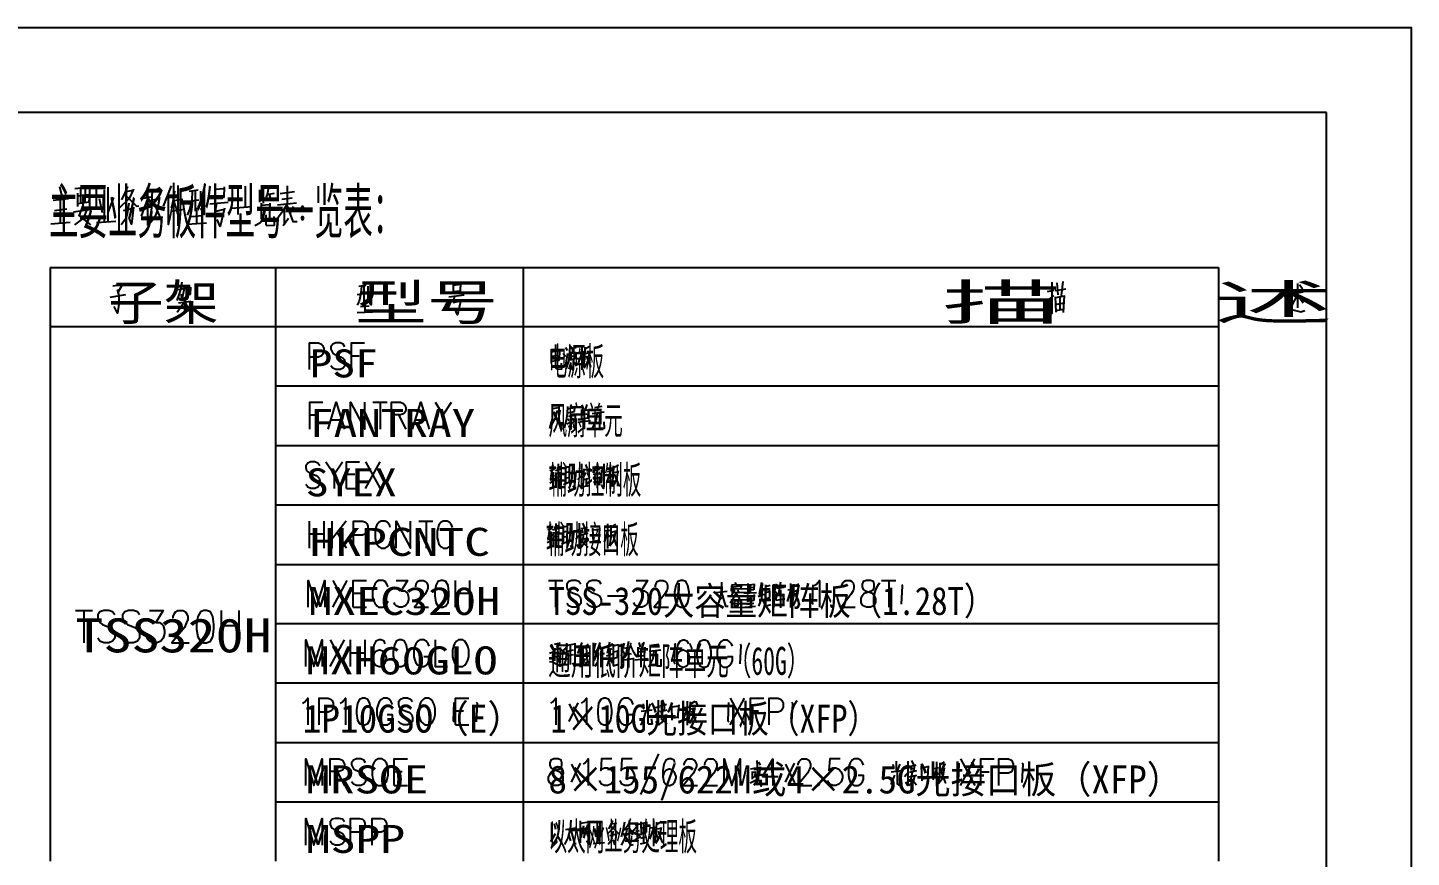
# Model space of a CAD drawing. Header units: metres. Extents: x 17 to 1264, y 17 to 859.
# Drawn here: x 745.6 to 1207.4, y 581.7 to 858.8 of the extents above; entities that cross this region are included whole.
import ezdxf

# ---------------------------------------------------------------- set-up
doc = ezdxf.new("R2010")
doc.units = ezdxf.units.M
for name, color, linetype in [('LINES', 7, 'Continuous'), ('POLYLINES', 4, 'Continuous'), ('RECTS', 7, 'Continuous'), ('TEXTS', 3, 'Continuous')]:
    doc.layers.add(name, color=color, linetype=linetype)

msp = doc.modelspace()

# ---------------------------------------------------------------- linework, layer by layer
at = {"layer": 'LINES'}
for p, q in [((1179.14, 830.45), (87.76, 830.45)), ((1179.14, 45.22), (1179.14, 830.45)), ((756.14, 805.82), (756.86, 802.94)), ((761.32, 805.1), (766.65, 805.68)), ((763.34, 800.21), (763.34, 805.25)), ((764.78, 805.39), (764.63, 800.35)), ((766.22, 803.66), (765.93, 800.5)), ((771.11, 804.67), (771.11, 794.02)), ((772.41, 794.16), (772.41, 805.54)), ((778.31, 804.1), (780.91, 804.53)), ((785.51, 805.54), (785.51, 792.72)), ((787.1, 803.95), (789.83, 805.39)), ((793.43, 805.97), (790.84, 799.2)), ((795.74, 806.11), (795.74, 792.58)), ((799.48, 804.24), (802.51, 804.67)), ((801.5, 804.53), (801.5, 797.47)), ((803.23, 804.24), (803.23, 799.2)), ((808.12, 805.97), (808.12, 801.22)), ((808.12, 804.82), (811.15, 805.1)), ((811.15, 805.68), (811, 802.08)), ((822.95, 804.67), (822.95, 800.5)), ((824.25, 800.21), (824.25, 805.39)), ((829.87, 803.38), (834.62, 804.1)), ((832.17, 805.97), (832.17, 799.92)), ((754.12, 801.22), (759.16, 801.79)), ((756.57, 793.58), (756.57, 801.5)), ((762.19, 803.52), (762.19, 799.06)), ((762.19, 802.66), (766.07, 803.09)), ((766.07, 800.5), (762.19, 799.92)), ((764.06, 799.78), (762.62, 795.89)), ((769.39, 801.79), (770.39, 797.04)), ((772.41, 797.04), (774.28, 802.08)), ((785.51, 801.65), (783.5, 795.89)), ((786.67, 802.22), (784.07, 801.79)), ((785.51, 800.35), (786.52, 798.77)), ((787.53, 801.36), (789.4, 801.79)), ((792.43, 803.09), (792.43, 793.01)), ((794.3, 801.07), (797.32, 801.5)), ((798.62, 800.78), (802.65, 801.36)), ((806.39, 799.92), (812.44, 800.5)), ((811.15, 802.08), (808.12, 801.79)), ((808.55, 800.06), (808.12, 797.47)), ((813.74, 798.48), (820.36, 799.06)), ((823.53, 800.21), (823.53, 794.88)), ((823.53, 799.49), (826.27, 799.78)), ((825.55, 803.09), (827.99, 803.52)), ((826.12, 803.23), (826.7, 801.07)), ((826.41, 800.21), (826.27, 794.88)), ((835.34, 800.21), (829, 799.49)), ((830.44, 801.5), (833.9, 801.94)), ((834.19, 799.06), (833.03, 796.75)), ((758.59, 798.19), (754.55, 797.62)), ((760.89, 797.33), (767.51, 798.34)), ((763.91, 795.02), (761.18, 793.01)), ((762.62, 796.03), (766.51, 793.01)), ((765.35, 798.05), (764.06, 795.02)), ((777.59, 797.76), (780.91, 798.48)), ((793.29, 797.47), (797.9, 798.19)), ((800.2, 795.74), (803.8, 796.03)), ((801.93, 798.62), (801.93, 793.44)), ((811.15, 798.05), (807.83, 797.33)), ((824.11, 795.02), (823.24, 793.73)), ((824.11, 794.88), (824.97, 798.19)), ((830.87, 792.72), (832.6, 795.17)), ((831.16, 798.05), (831.16, 793.01)), ((837.35, 798.62), (837.35, 798.77)), ((837.35, 798.62), (837.35, 798.48)), ((837.35, 795.17), (837.35, 795.31)), ((837.35, 795.17), (837.35, 795.02)), ((753.26, 793.3), (759.74, 793.87)), ((768.52, 793.73), (775, 794.16)), ((798.76, 793.15), (805.24, 793.58)), ((823.24, 793.58), (821.37, 792.58)), ((753.11, 778.75), (828.28, 778.75)), ((753.11, 778.75), (753.11, 759.02)), ((828.28, 778.75), (916.99, 778.75)), ((828.28, 778.75), (828.28, 759.02)), ((910.94, 778.75), (910.94, 759.02)), ((916.99, 778.75), (1143.07, 778.75)), ((1143.07, 778.75), (1143.07, 759.02)), ((773.99, 772.56), (777.16, 772.99)), ((777.31, 773.28), (775.72, 770.54)), ((795.74, 771.41), (797.75, 771.7)), ((797.03, 773.86), (796.6, 771.41)), ((798.47, 772.27), (798.47, 768.82)), ((798.47, 771.55), (799.77, 771.84)), ((799.91, 772.13), (799.77, 769.68)), ((856.07, 772.42), (858.52, 772.85)), ((857.8, 772.7), (857.8, 767.09)), ((859.1, 772.42), (859.1, 768.38)), ((887.61, 773.86), (887.61, 770.11)), ((887.61, 772.85), (890.06, 773.14)), ((890.06, 773.57), (889.91, 770.83)), ((1088.49, 770.98), (1092.09, 771.55)), ((1089.5, 769.54), (1089.21, 773.57)), ((1091.08, 774), (1090.51, 769.39)), ((1165.96, 772.56), (1166.83, 771.41)), ((1169.42, 773.42), (1169.42, 765.22)), ((1170.14, 772.99), (1171.15, 771.55)), ((778.17, 769.54), (772.99, 768.67)), ((797.9, 767.23), (795.45, 763.63)), ((795.88, 766.94), (800.06, 767.52)), ((797.9, 768.82), (797.9, 763.2)), ((799.91, 769.68), (798.47, 769.54)), ((855.5, 769.68), (858.67, 770.11)), ((858.09, 767.95), (858.09, 763.78)), ((886.17, 768.96), (891.21, 769.54)), ((890.06, 767.52), (887.47, 766.94)), ((890.06, 770.83), (887.61, 770.54)), ((888.04, 769.1), (887.61, 767.09)), ((1088.06, 770.98), (1085.9, 770.54)), ((1085.9, 767.52), (1088.06, 769.39)), ((1091.66, 769.1), (1088.49, 768.53)), ((1088.49, 768.96), (1088.78, 763.78)), ((1088.63, 766.37), (1091.51, 766.94)), ((1090.07, 768.82), (1090.07, 764.64)), ((1091.37, 763.63), (1091.66, 769.39)), ((1165.1, 768.96), (1166.83, 769.25)), ((1169.42, 769.68), (1167.4, 765.94)), ((1167.83, 769.97), (1171.29, 770.54)), ((1169.42, 769.54), (1171.29, 766.94)), ((855.5, 763.63), (860.68, 763.92)), ((856.65, 765.65), (859.53, 765.94)), ((1088.78, 764.35), (1091.37, 764.78)), ((1170.57, 763.92), (1171.87, 764.35)), ((753.11, 759.02), (828.28, 759.02)), ((753.11, 759.02), (753.11, 759.02)), ((753.11, 759.02), (753.11, 719.28)), ((753.11, 759.02), (753.11, 739.15)), ((828.28, 759.02), (916.99, 759.02)), ((828.28, 759.02), (828.28, 759.02)), ((828.28, 759.02), (828.28, 719.28)), ((828.28, 759.02), (828.28, 739.15)), ((910.94, 759.02), (910.94, 759.02)), ((910.94, 759.02), (910.94, 719.28)), ((910.94, 759.02), (910.94, 739.15)), ((916.99, 759.02), (1143.07, 759.02)), ((1143.07, 759.02), (1143.07, 759.02)), ((1143.07, 759.02), (1143.07, 719.28)), ((1143.07, 759.02), (1143.07, 739.15)), ((853.63, 749.23), (856.22, 749.23)), ((920.3, 751.39), (920.3, 746.64)), ((920.3, 750.53), (923.18, 750.96)), ((920.73, 749.09), (922.46, 749.38)), ((923.18, 751.25), (922.89, 747.65)), ((924.33, 750.1), (925.05, 748.94)), ((925.05, 751.97), (925.63, 750.96)), ((925.05, 745.49), (925.91, 750.1)), ((925.05, 745.49), (925.77, 749.52)), ((926.49, 751.68), (928.65, 751.97)), ((926.92, 750.53), (926.92, 747.65)), ((926.92, 750.1), (928.36, 750.24)), ((926.92, 748.94), (928.07, 749.23)), ((927.5, 751.54), (927.35, 750.24)), ((928.36, 750.53), (928.22, 748.22)), ((930.52, 750.1), (929.23, 746.5)), ((931.24, 750.53), (929.51, 750.24)), ((930.52, 752.54), (930.52, 744.48)), ((930.52, 749.23), (931.1, 748.22)), ((931.53, 751.54), (933.26, 752.4)), ((931.82, 749.95), (932.97, 750.24)), ((923.03, 747.65), (920.3, 747.36)), ((924.62, 746.35), (925.05, 745.78)), ((925.34, 744.77), (926.06, 747.07)), ((926.92, 746.93), (926.2, 744.77)), ((928.36, 748.22), (926.92, 747.94)), ((928.79, 745.78), (928.22, 746.93)), ((828.28, 739.15), (916.99, 739.15)), ((916.99, 739.15), (1143.07, 739.15)), ((860.83, 733.68), (865.58, 733.68)), ((863.27, 733.68), (863.27, 724.75)), ((920.59, 731.66), (922.89, 731.95)), ((921.02, 730.51), (922.75, 726.48)), ((925.63, 730.22), (928.07, 730.66)), ((925.77, 731.52), (928.07, 731.95)), ((926.78, 732.96), (927.07, 732.1)), ((928.07, 732.1), (927.93, 730.66)), ((930.38, 731.23), (930.38, 727.92)), ((932.54, 731.09), (930.38, 730.8)), ((930.52, 732.82), (931.1, 731.23)), ((930.67, 729.65), (932.25, 729.79)), ((931.39, 724.75), (931.39, 730.8)), ((932.25, 732.96), (931.67, 731.09)), ((932.68, 731.23), (932.54, 728.5)), ((933.98, 729.94), (938.01, 730.51)), ((934.84, 731.95), (937.29, 732.38)), ((839.8, 729.5), (842.39, 729.5)), ((846.86, 727.78), (850.31, 727.78)), ((869.32, 729.5), (871.77, 724.75)), ((875.08, 727.78), (878.54, 727.78)), ((884.3, 729.5), (884.3, 724.75)), ((926.63, 727.2), (925.48, 726.34)), ((925.91, 728.21), (926.35, 727.63)), ((926.06, 729.07), (926.92, 729.22)), ((928.07, 727.63), (927.21, 726.62)), ((927.35, 729.22), (928.36, 729.5)), ((927.35, 728.5), (927.79, 727.92)), ((929.23, 727.06), (933.4, 727.63)), ((930.38, 728.21), (932.68, 728.5)), ((753.11, 719.28), (753.11, 699.41)), ((828.28, 719.28), (916.99, 719.28)), ((828.28, 719.28), (828.28, 699.41)), ((910.94, 719.28), (910.94, 699.41)), ((916.99, 719.28), (1143.07, 719.28)), ((1143.07, 719.28), (1143.07, 699.41)), ((858.38, 704.88), (863.27, 713.81)), ((858.38, 713.81), (863.27, 704.88)), ((919.87, 710.93), (921.45, 711.36)), ((920.87, 712.8), (920.15, 708.91)), ((921.74, 710.93), (923.47, 711.36)), ((922.6, 713.09), (922.6, 705.46)), ((923.18, 712.51), (923.75, 711.5)), ((925.05, 712.51), (925.05, 706.46)), ((925.05, 711.94), (926.35, 712.22)), ((926.35, 712.37), (926.35, 707.04)), ((931.24, 711.5), (931.1, 709.63)), ((933.26, 711.5), (931.24, 711.07)), ((931.82, 712.94), (932.25, 711.65)), ((932.83, 710.21), (933.26, 711.79)), ((935.13, 712.37), (934.55, 710.06)), ((934.99, 711.07), (936.57, 711.36)), ((935.71, 713.09), (935.71, 705.02)), ((940.03, 712.8), (940.03, 704.74)), ((941.03, 711.79), (942.76, 712.8)), ((847.87, 709.63), (847.87, 704.88)), ((852.04, 709.63), (854.78, 709.63)), ((919.87, 706.75), (921.59, 707.76)), ((920.15, 708.77), (921.45, 709.34)), ((920.87, 710.35), (920.87, 704.88)), ((921.88, 710.21), (921.88, 705.17)), ((921.88, 709.92), (923.47, 710.21)), ((922.17, 708.62), (923.18, 708.91)), ((922.17, 707.62), (923.18, 707.76)), ((924.47, 706.18), (926.92, 707.33)), ((925.05, 710.21), (926.06, 710.5)), ((925.05, 708.34), (926.06, 708.62)), ((926.78, 709.92), (928.65, 710.35)), ((929.23, 707.9), (930.81, 709.63)), ((930.81, 710.93), (929.37, 710.5)), ((931.24, 707.9), (932.97, 708.34)), ((932.11, 705.6), (932.11, 708.05)), ((932.25, 710.21), (933.11, 708.48)), ((934.27, 709.63), (936.86, 709.92)), ((934.84, 708.91), (934.84, 706.03)), ((934.84, 708.34), (936.43, 708.62)), ((936.28, 706.03), (935.85, 706.9)), ((936.57, 708.91), (936.28, 706.03)), ((937.15, 711.22), (937.15, 707.33)), ((940.03, 710.5), (938.73, 706.75)), ((940.75, 710.78), (939.02, 710.5)), ((940.03, 709.63), (940.6, 708.62)), ((941.32, 710.21), (942.47, 710.5)), ((852.04, 704.88), (856.36, 704.88)), ((933.26, 705.74), (930.81, 705.46)), ((753.11, 699.41), (753.11, 679.54)), ((828.28, 699.41), (916.99, 699.41)), ((828.28, 699.41), (828.28, 679.54)), ((910.94, 699.41), (910.94, 679.54)), ((916.99, 699.41), (1143.07, 699.41)), ((1143.07, 699.41), (1143.07, 679.54)), ((839.66, 685.01), (839.66, 693.94)), ((844.41, 693.94), (844.41, 685.01)), ((847.15, 685.01), (847.15, 693.94)), ((851.9, 693.94), (847.15, 688.03)), ((876.09, 693.94), (880.84, 693.94)), ((878.54, 693.94), (878.54, 685.01)), ((920.01, 693.07), (919.43, 689.04)), ((921.88, 693.22), (921.88, 685.58)), ((930.81, 693.36), (931.39, 691.92)), ((939.16, 693.07), (939.16, 684.86)), ((940.17, 691.92), (941.9, 692.93)), ((839.66, 689.76), (844.41, 689.76)), ((848.87, 690.19), (851.9, 685.01)), ((919.15, 691.2), (920.73, 691.49)), ((919.29, 688.9), (920.73, 689.47)), ((920.01, 690.48), (920.01, 685.15)), ((920.87, 691.06), (922.6, 691.49)), ((921.02, 690.34), (921.02, 685.3)), ((921.02, 690.05), (922.6, 690.34)), ((921.31, 688.9), (922.31, 689.04)), ((922.46, 692.78), (923.03, 691.78)), ((924.33, 692.64), (924.33, 686.74)), ((924.33, 692.06), (925.63, 692.35)), ((924.33, 690.34), (925.34, 690.62)), ((924.33, 688.61), (925.34, 688.9)), ((925.63, 692.5), (925.48, 687.31)), ((925.91, 690.19), (927.79, 690.48)), ((929.95, 691.2), (928.51, 690.62)), ((928.51, 688.03), (929.95, 689.76)), ((929.95, 687.89), (932.68, 688.46)), ((930.23, 691.49), (932.39, 691.92)), ((932.54, 689.9), (930.23, 689.33)), ((930.95, 690.05), (930.67, 691.2)), ((931.1, 689.62), (930.67, 687.02)), ((931.82, 688.32), (931.39, 686.45)), ((931.82, 691.78), (931.53, 689.76)), ((934.12, 691.63), (934.27, 686.74)), ((934.12, 691.06), (936.57, 691.34)), ((934.27, 691.06), (936.57, 691.34)), ((936.28, 687.6), (936.57, 691.78)), ((939.16, 690.62), (938.01, 687.02)), ((939.88, 690.91), (938.3, 690.62)), ((939.16, 689.76), (939.88, 688.75)), ((940.46, 690.34), (941.75, 690.62)), ((919, 686.88), (920.73, 687.89)), ((921.45, 687.74), (922.31, 687.89)), ((923.75, 686.3), (926.06, 687.46)), ((931.24, 686.59), (930.67, 687.02)), ((931.24, 686.59), (932.54, 685.3)), ((934.27, 687.31), (936.57, 687.6)), ((753.11, 679.54), (753.11, 659.81)), ((828.28, 679.54), (916.99, 679.54)), ((828.28, 679.54), (828.28, 659.81)), ((910.94, 679.54), (910.94, 659.81)), ((916.99, 679.54), (1143.07, 679.54)), ((1143.07, 679.54), (1143.07, 659.81)), ((847.43, 665.28), (852.19, 674.21)), ((847.43, 674.21), (852.19, 665.28)), ((854.2, 669.89), (856.94, 669.89)), ((888.33, 665.28), (888.33, 674.21)), ((888.33, 669.89), (893.08, 669.89)), ((893.08, 674.21), (893.08, 665.28)), ((919.43, 674.21), (924.19, 674.21)), ((921.74, 674.21), (921.74, 665.28)), ((979.05, 670.46), (975.31, 670.03)), ((977.18, 673.63), (977.03, 670.18)), ((980.49, 672.48), (980.35, 670.61)), ((981.5, 671.04), (980.35, 669.02)), ((980.49, 671.9), (983.66, 672.34)), ((981.64, 673.49), (982.07, 672.77)), ((982.51, 671.04), (983.08, 669.89)), ((983.8, 672.62), (983.37, 671.18)), ((984.67, 669.89), (988.84, 670.18)), ((985.96, 673.2), (985.96, 670.46)), ((985.96, 672.62), (987.98, 672.91)), ((985.96, 671.76), (987.69, 671.9)), ((987.98, 671.04), (985.96, 670.9)), ((988.12, 673.06), (987.98, 671.04)), ((990.57, 673.49), (989.71, 669.6)), ((990.14, 670.9), (991.43, 671.33)), ((991.87, 672.77), (991.87, 665.71)), ((991.87, 672.19), (993.45, 672.62)), ((991.87, 670.18), (993.16, 670.46)), ((993.16, 670.75), (993.16, 668.45)), ((994.6, 672.91), (994.6, 665.28)), ((994.6, 672.62), (995.32, 672.77)), ((995.61, 671.62), (998.06, 671.9)), ((996.91, 673.63), (996.04, 669.31)), ((996.91, 671.04), (996.91, 664.99)), ((1000.22, 670.75), (999.07, 667.15)), ((1000.94, 671.18), (999.35, 670.9)), ((1000.22, 673.2), (1000.22, 665.14)), ((1000.22, 670.03), (1000.79, 668.88)), ((1001.23, 672.19), (1002.95, 673.06)), ((1001.51, 670.61), (1002.67, 670.9)), ((1030.6, 674.21), (1035.35, 674.21)), ((1033.05, 674.21), (1033.05, 665.28)), ((854.2, 665.28), (858.67, 665.28)), ((939.16, 669.02), (945.21, 669.02)), ((981.35, 667.58), (981.35, 664.99)), ((981.35, 667.3), (982.79, 667.58)), ((982.79, 665.71), (981.35, 665.57)), ((982.79, 667.73), (982.65, 665.71)), ((984.95, 665.28), (988.55, 665.57)), ((985.67, 666.29), (987.98, 666.58)), ((985.82, 669.46), (985.82, 667.01)), ((985.82, 669.02), (987.98, 669.17)), ((987.98, 667.44), (985.82, 667.3)), ((986.11, 668.16), (987.55, 668.3)), ((986.83, 669.17), (986.83, 665.42)), ((988.12, 669.46), (987.98, 667.44)), ((991.43, 669.46), (989.42, 668.74)), ((990.57, 668.16), (991.43, 666.58)), ((991.72, 665.57), (993.59, 666.14)), ((991.87, 668.16), (993.31, 668.45)), ((995.32, 667.58), (998.35, 668.02)), ((995.9, 669.17), (997.91, 669.6)), ((761.47, 664.13), (767.23, 664.13)), ((764.35, 664.13), (764.35, 653.33)), ((810.28, 653.33), (810.28, 664.13)), ((816.04, 664.13), (816.04, 653.33)), ((753.11, 659.81), (753.11, 639.94)), ((810.28, 659.09), (816.04, 659.09)), ((828.28, 659.81), (916.99, 659.81)), ((828.28, 659.81), (828.28, 639.94)), ((910.94, 659.81), (910.94, 639.94)), ((916.99, 659.81), (1143.07, 659.81)), ((1143.07, 659.81), (1143.07, 639.94)), ((846.57, 645.41), (851.32, 654.34)), ((846.57, 654.34), (851.32, 645.41)), ((853.34, 645.41), (853.34, 654.34)), ((858.09, 654.34), (858.09, 645.41)), ((920.3, 652.9), (920.87, 651.6)), ((921.45, 652.9), (923.03, 653.18)), ((921.45, 651.17), (923.32, 651.6)), ((921.45, 651.6), (921.45, 647.28)), ((922.03, 652.32), (922.6, 651.46)), ((923.18, 653.47), (922.31, 651.89)), ((922.46, 651.31), (922.46, 647.14)), ((925.48, 652.61), (928.22, 653.04)), ((926.78, 646.13), (926.78, 652.61)), ((930.52, 653.47), (929.08, 649.73)), ((929.95, 651.89), (929.95, 645.26)), ((932.68, 652.9), (930.95, 651.46)), ((930.95, 646.56), (930.95, 652.18)), ((931.96, 652.18), (932.11, 649.73)), ((934.27, 653.33), (934.27, 645.55)), ((934.27, 652.61), (934.99, 652.9)), ((939.74, 653.62), (939.02, 649.73)), ((939.31, 651.02), (940.6, 651.46)), ((941.03, 652.9), (941.03, 645.84)), ((941.03, 652.32), (942.76, 652.75)), ((943.77, 653.04), (943.77, 645.26)), ((943.77, 652.61), (944.63, 652.9)), ((944.78, 651.6), (947.23, 652.03)), ((946.07, 653.76), (945.21, 649.44)), ((949.24, 651.89), (949.24, 648.58)), ((951.55, 651.6), (949.24, 651.31)), ((949.53, 653.47), (949.96, 651.89)), ((950.39, 645.26), (950.39, 651.46)), ((951.26, 653.62), (950.54, 651.6)), ((951.55, 651.89), (951.4, 649.15)), ((953.85, 652.61), (956.3, 652.9)), ((853.34, 650.02), (858.09, 650.02)), ((919.72, 649.87), (921.02, 650.3)), ((921.88, 650.02), (922.89, 650.16)), ((921.88, 648.72), (923.03, 649.01)), ((925.77, 650.59), (927.79, 651.02)), ((927.79, 649.3), (925.77, 649.01)), ((930.81, 646.13), (931.82, 648.14)), ((930.95, 649.44), (933.26, 650.16)), ((931.67, 646.99), (932.25, 645.98)), ((932.11, 649.73), (932.25, 648.29)), ((932.68, 646.56), (932.25, 648.29)), ((933.26, 645.55), (933.26, 648)), ((936.86, 650.59), (936.86, 645.26)), ((940.75, 649.58), (938.73, 648.86)), ((939.74, 648.29), (940.75, 646.7)), ((941.03, 650.3), (942.33, 650.59)), ((941.03, 648.14), (942.47, 648.58)), ((942.47, 650.88), (942.33, 648.58)), ((944.63, 647.71), (947.66, 648.14)), ((945.07, 649.3), (947.08, 649.73)), ((946.07, 651.02), (946.07, 645.12)), ((948.23, 647.71), (952.41, 648.14)), ((949.24, 648.86), (951.69, 649.15)), ((949.53, 650.3), (951.26, 650.45)), ((952.99, 650.59), (956.87, 651.02)), ((923.47, 645.55), (923.9, 645.84)), ((932.68, 646.56), (933.26, 645.55)), ((940.89, 645.7), (942.91, 646.27)), ((753.11, 639.94), (753.11, 620.06)), ((828.28, 639.94), (916.99, 639.94)), ((828.28, 639.94), (828.28, 620.06)), ((910.94, 639.94), (910.94, 620.06)), ((916.99, 639.94), (1143.07, 639.94)), ((1143.07, 639.94), (1143.07, 620.06)), ((926.35, 627.12), (929.37, 633.31)), ((926.35, 633.02), (929.37, 626.83)), ((951.4, 631.44), (951.11, 633.02)), ((952.27, 634.18), (952.27, 630.72)), ((952.7, 631.01), (953.42, 633.02)), ((956.73, 632.3), (958.75, 632.88)), ((957.31, 634.32), (957.88, 632.88)), ((965.66, 633.89), (965.66, 625.82)), ((966.67, 632.88), (968.39, 633.89)), ((980.06, 625.97), (984.81, 634.9)), ((980.06, 634.9), (984.81, 625.97)), ((888.33, 630.58), (891.07, 630.58)), ((953.99, 630.86), (950.39, 630.43)), ((954.86, 628.99), (956.44, 630.72)), ((956.44, 632.02), (955, 631.58)), ((956.3, 628.85), (959.03, 629.28)), ((958.89, 630.86), (956.59, 630.29)), ((957.45, 630.43), (957.02, 627.98)), ((957.45, 630.86), (957.16, 632.02)), ((958.17, 629.14), (957.74, 627.41)), ((958.17, 632.74), (957.88, 630.72)), ((960.47, 632.45), (960.62, 627.55)), ((960.47, 632.02), (962.92, 632.3)), ((960.62, 632.02), (962.92, 632.3)), ((960.62, 628.27), (962.92, 628.56)), ((962.63, 628.56), (963.07, 632.59)), ((965.66, 631.44), (964.36, 627.84)), ((966.38, 631.87), (964.65, 631.58)), ((965.66, 630.72), (966.23, 629.57)), ((966.95, 631.3), (968.11, 631.58)), ((986.83, 630.58), (989.56, 630.58)), ((888.33, 625.97), (892.79, 625.97)), ((954.14, 626.11), (953.85, 627.98)), ((957.74, 627.55), (957.02, 627.98)), ((957.74, 627.55), (958.89, 626.26)), ((753.11, 620.06), (753.11, 600.19)), ((828.28, 620.06), (916.99, 620.06)), ((828.28, 620.06), (828.28, 600.19)), ((910.94, 620.06), (910.94, 600.19)), ((916.99, 620.06), (1143.07, 620.06)), ((1143.07, 620.06), (1143.07, 600.19)), ((956.15, 616.32), (950.11, 602.64)), ((994.31, 614.59), (994.31, 605.66)), ((1056.95, 605.66), (1061.71, 614.59)), ((1056.95, 614.59), (1061.71, 605.66)), ((848.87, 610.42), (851.32, 605.66)), ((867.88, 610.42), (870.62, 610.42)), ((927.07, 606.82), (930.09, 613.15)), ((927.07, 612.86), (930.09, 606.53)), ((986.83, 611.28), (990.43, 611.86)), ((987.4, 610.42), (987.4, 607.82)), ((987.4, 610.13), (988.41, 610.27)), ((988.41, 610.42), (988.27, 608.54)), ((989.56, 613.58), (990.14, 612.58)), ((998.49, 606.82), (1001.51, 613.15)), ((998.49, 612.86), (1001.51, 606.53)), ((1037.37, 610.56), (1033.77, 610.13)), ((1034.78, 611.28), (1034.49, 612.72)), ((1035.5, 613.87), (1035.5, 610.42)), ((1035.93, 610.7), (1036.79, 612.86)), ((1039.67, 611.71), (1038.23, 611.28)), ((1038.23, 608.69), (1039.67, 610.42)), ((1039.96, 612), (1042.12, 612.58)), ((1042.27, 610.56), (1039.96, 609.98)), ((1040.68, 610.7), (1040.39, 611.71)), ((1040.83, 610.13), (1040.39, 607.68)), ((1040.54, 614.02), (1041.26, 612.58)), ((1041.55, 612.43), (1041.26, 610.42)), ((1043.85, 612.29), (1043.99, 607.25)), ((1043.85, 611.71), (1046.3, 612)), ((1043.99, 611.71), (1046.3, 612)), ((1046.01, 608.26), (1046.3, 612.29)), ((1048.89, 611.28), (1047.74, 607.54)), ((1049.61, 611.57), (1048.03, 611.28)), ((1048.89, 613.58), (1048.89, 605.52)), ((1048.89, 610.42), (1049.61, 609.41)), ((1050.04, 612.58), (1051.63, 613.58)), ((1050.33, 610.99), (1051.48, 611.28)), ((1063.72, 610.27), (1066.46, 610.27)), ((867.88, 605.66), (872.35, 605.66)), ((986.68, 606.53), (988.7, 607.54)), ((988.41, 608.54), (987.4, 608.4)), ((1033.77, 606.02), (1034.99, 609.19)), ((1037.37, 605.81), (1037.23, 607.68)), ((1039.67, 608.54), (1042.41, 609.12)), ((1041.11, 607.25), (1040.39, 607.68)), ((1041.55, 608.83), (1041.11, 607.1)), ((1041.11, 607.25), (1042.27, 605.95)), ((1043.99, 607.97), (1046.3, 608.26)), ((753.11, 600.19), (753.11, 580.46)), ((828.28, 600.19), (916.99, 600.19)), ((828.28, 600.19), (828.28, 580.46)), ((910.94, 600.19), (910.94, 580.46)), ((916.99, 600.19), (1143.07, 600.19)), ((1143.07, 600.19), (1143.07, 580.46)), ((920.44, 593.28), (920.44, 587.23)), ((921.31, 592.99), (921.74, 591.12)), ((925.05, 590.98), (928.51, 591.55)), ((926.92, 594.14), (926.63, 591.12)), ((926.78, 591.26), (928.07, 586.37)), ((929.95, 593.86), (929.95, 586.51)), ((929.95, 593.14), (932.97, 593.57)), ((931.1, 592.27), (930.23, 588.24)), ((930.38, 591.7), (931.24, 589.39)), ((932.39, 592.56), (931.1, 588.1)), ((931.53, 591.7), (932.54, 588.82)), ((934.7, 591.41), (935.27, 588.53)), ((935.71, 593.28), (935.71, 586.51)), ((936.57, 586.66), (936.71, 593.86)), ((936.71, 588.53), (937.72, 591.7)), ((940.31, 592.85), (941.9, 593.14)), ((946.36, 594), (946.36, 587.52)), ((948.38, 592.56), (949.96, 592.85)), ((949.1, 588.1), (949.1, 592.7)), ((950.25, 593.57), (950.39, 589.1)), ((950.25, 592.99), (951.98, 593.28)), ((950.54, 591.55), (951.69, 591.7)), ((951.11, 593.14), (951.11, 586.66)), ((952.12, 593.57), (951.98, 590.11)), ((954.43, 591.41), (953.13, 587.81)), ((955.15, 591.7), (953.42, 591.41)), ((954.43, 593.86), (954.43, 585.65)), ((955.43, 592.7), (957.16, 593.71)), ((955.72, 591.26), (956.87, 591.41)), ((920.15, 586.94), (921.74, 589.68)), ((926.92, 587.23), (926.35, 588.96)), ((934.27, 586.37), (938.15, 586.66)), ((939.88, 588.96), (941.9, 589.39)), ((944.63, 587.66), (943.63, 585.79)), ((944.35, 590.83), (945.5, 591.12)), ((946.51, 590.98), (947.51, 589.1)), ((948.38, 587.52), (950.25, 588.82)), ((948.52, 590.4), (949.82, 590.69)), ((950.11, 586.22), (952.55, 586.8)), ((950.25, 588.1), (952.27, 588.53)), ((950.39, 589.82), (952.12, 590.11)), ((954.43, 590.54), (955, 589.54)), ((928.07, 586.37), (928.65, 586.37))]:
    msp.add_line(p, q, dxfattribs=at)
at = {"layer": 'POLYLINES'}
for points in [[(780.91, 804.82), (779.47, 801.79), (776.15, 798.48)], [(778.89, 805.82), (778.03, 803.66), (776.87, 801.36)], [(787.1, 804.96), (786.95, 798.62), (786.23, 794.02)], [(794.59, 804.24), (794.15, 801.07), (793.43, 798.48)], [(800.49, 804.24), (800.35, 801.07), (799.63, 798.05), (798.76, 796.18)], [(804.52, 805.54), (804.52, 796.46), (803.37, 798.48)], [(825.98, 805.39), (825.55, 803.09), (824.68, 801.07)], [(779.32, 800.21), (778.75, 796.61), (778.17, 794.88), (776.73, 793.01)], [(778.31, 802.8), (781.91, 799.2), (782.63, 799.34)], [(789.55, 802.08), (788.83, 797.62), (788.11, 795.89), (786.67, 793.73)], [(787.82, 800.21), (790.12, 794.45), (790.55, 794.45)], [(832.03, 799.78), (830.73, 797.47), (828.71, 794.74)], [(832.03, 799.49), (834.04, 794.02), (835.48, 794.02)], [(837.77, 798.57), (837.3, 799.16), (836.83, 798.57)], [(780.91, 798.91), (780.19, 793.15), (779.47, 795.46)], [(811.29, 798.48), (809.85, 792.43), (808.84, 794.74)], [(825.11, 796.32), (825.11, 793.15), (825.4, 792.72), (827.99, 792.86), (827.85, 795.74)], [(836.83, 798.57), (837.3, 797.98), (837.77, 798.57)], [(837.77, 795.17), (837.3, 795.76), (836.83, 795.17)], [(836.83, 795.17), (837.3, 794.58), (837.77, 795.17)], [(837.66, 798.57), (837.3, 799.01), (836.95, 798.57)], [(836.95, 798.57), (837.3, 798.12), (837.66, 798.57)], [(837.66, 795.17), (837.3, 795.61), (836.95, 795.17)], [(836.95, 795.17), (837.3, 794.73), (837.66, 795.17)], [(837.54, 798.57), (837.3, 798.86), (837.07, 798.57)], [(837.07, 798.57), (837.3, 798.27), (837.54, 798.57)], [(837.54, 795.17), (837.3, 795.47), (837.07, 795.17)], [(837.07, 795.17), (837.3, 794.88), (837.54, 795.17)], [(775.43, 771.41), (776.01, 769.25), (776.01, 766.51), (775.58, 763.49), (774.43, 765.65)], [(796.6, 771.41), (796.03, 769.54), (795.31, 767.66)], [(797.9, 772.13), (797.18, 768.53), (796.75, 769.82)], [(856.94, 772.42), (856.79, 769.97), (856.22, 767.52), (855.5, 766.08)], [(860.25, 773.42), (860.25, 766.22), (859.24, 767.81)], [(1087.48, 773.86), (1087.48, 763.34), (1086.47, 764.93)], [(798.04, 767.23), (799.63, 764.06), (800.35, 764.06)], [(890.2, 767.81), (889.05, 762.91), (888.19, 764.93)], [(1166.97, 769.68), (1166.39, 767.66), (1166.68, 766.94), (1166.68, 766.37), (1166.39, 765.07)], [(1165.1, 765.07), (1166.97, 764.78), (1170.57, 763.92)], [(839.66, 744.62), (839.66, 753.55), (842.68, 753.55), (843.69, 753.12), (843.98, 752.69), (844.41, 751.82), (844.41, 750.53), (843.98, 749.66), (843.69, 749.23), (842.68, 748.8), (839.66, 748.8)], [(851.47, 752.26), (850.89, 753.12), (849.88, 753.55), (848.44, 753.55), (847.43, 753.12), (846.71, 752.26), (846.71, 751.39), (847.15, 750.53), (847.43, 750.1), (848.15, 749.66), (850.17, 748.8), (850.89, 748.37), (851.18, 747.94), (851.47, 747.22), (851.47, 745.92), (850.89, 745.06), (849.88, 744.62), (848.44, 744.62), (847.43, 745.06), (846.71, 745.92)], [(853.63, 744.62), (853.63, 753.55), (857.95, 753.55)], [(921.74, 752.98), (921.74, 745.78), (921.74, 745.34), (921.88, 745.06), (922.31, 744.77), (923.9, 744.91), (923.75, 746.78)], [(926.49, 752.4), (926.35, 749.23), (926.06, 747.07)], [(931.53, 752.11), (931.39, 748.22), (930.95, 745.34)], [(933.11, 750.38), (932.54, 747.65), (932.11, 746.5), (931.24, 745.06)], [(931.96, 749.23), (933.4, 745.63), (933.69, 745.63)], [(927.64, 747.94), (927.64, 744.48), (927.07, 745.49)], [(839.8, 724.75), (839.8, 733.68), (844.12, 733.68)], [(845.85, 724.75), (848.59, 733.68), (851.32, 724.75)], [(853.34, 724.75), (853.34, 733.68), (858.09, 724.75), (858.09, 733.68)], [(867.02, 724.75), (867.02, 733.68), (870.04, 733.68), (871.05, 733.25), (871.34, 732.82), (871.77, 731.95), (871.77, 731.09), (871.34, 730.22), (871.05, 729.79), (870.04, 729.5), (867.02, 729.5)], [(874.07, 724.75), (876.81, 733.68), (879.55, 724.75)], [(881.56, 733.68), (884.3, 729.5), (887.03, 733.68)], [(920.59, 732.67), (920.59, 728.21), (920.3, 727.06), (919.72, 724.9)], [(920.44, 726.05), (921.88, 728.64), (922.46, 731.09)], [(922.89, 732.53), (922.89, 728.21), (923.18, 726.48), (923.9, 724.75), (923.9, 727.06)], [(925.77, 732.24), (925.63, 729.94), (925.34, 727.63), (924.62, 725.18)], [(935.71, 729.94), (935.27, 727.49), (933.83, 724.75)], [(936.43, 730.08), (936.43, 725.33), (936.57, 725.04), (938.15, 725.04), (938.01, 727.2)], [(926.92, 729.5), (926.92, 724.75), (926.2, 725.9)], [(928.36, 729.65), (928.36, 724.75), (927.64, 725.76)], [(843.11, 712.51), (842.39, 713.38), (841.39, 713.81), (840.09, 713.81), (839.08, 713.38), (838.36, 712.51), (838.36, 711.79), (838.65, 710.93), (839.08, 710.5), (839.8, 710.06), (841.82, 709.2), (842.39, 708.77), (842.83, 708.34), (843.11, 707.47), (843.11, 706.18), (842.39, 705.31), (841.39, 704.88), (840.09, 704.88), (839.08, 705.31), (838.36, 706.18)], [(845.13, 713.81), (847.87, 709.63), (850.6, 713.81)], [(852.04, 704.88), (852.04, 713.81), (856.36, 713.81)], [(927.5, 713.09), (927.35, 710.21), (927.07, 707.33), (926.2, 704.88)], [(930.38, 713.09), (930.38, 704.88), (929.66, 706.03)], [(937.87, 713.09), (937.87, 705.74), (937.72, 704.88), (937.15, 706.18)], [(941.03, 712.51), (940.89, 708.48), (940.46, 705.6)], [(923.47, 710.5), (923.32, 704.88), (923.03, 705.74)], [(927.5, 705.89), (928.07, 705.02), (928.65, 710.5)], [(930.95, 708.34), (931.67, 709.78), (931.82, 710.35)], [(942.62, 710.78), (942.04, 707.9), (941.61, 706.75), (940.75, 705.46)], [(941.47, 709.49), (942.91, 705.89), (943.19, 705.89)], [(854.35, 685.01), (854.35, 693.94), (857.37, 693.94), (858.38, 693.65), (858.81, 693.22), (859.1, 692.35), (859.1, 691.06), (858.81, 690.19), (858.38, 689.76), (857.37, 689.33), (854.35, 689.33)], [(866.59, 691.92), (866.3, 692.78), (865.58, 693.65), (864.86, 693.94), (863.56, 693.94), (862.84, 693.65), (862.12, 692.78), (861.83, 691.92), (861.55, 690.62), (861.55, 688.46), (861.83, 687.17), (862.12, 686.3), (862.84, 685.44), (863.56, 685.01), (864.86, 685.01), (865.58, 685.44), (866.3, 686.3), (866.59, 687.17)], [(868.6, 685.01), (868.6, 693.94), (873.35, 685.01), (873.35, 693.94)], [(887.32, 691.92), (887.03, 692.78), (886.31, 693.65), (885.59, 693.94), (884.3, 693.94), (883.58, 693.65), (882.86, 692.78), (882.57, 691.92), (882.28, 690.62), (882.28, 688.46), (882.57, 687.17), (882.86, 686.3), (883.58, 685.44), (884.3, 685.01), (885.59, 685.01), (886.31, 685.44), (887.03, 686.3), (887.32, 687.17)], [(926.78, 693.36), (926.63, 690.34), (926.35, 687.46), (925.48, 685.15)], [(929.66, 693.36), (929.66, 685.01), (928.94, 686.16)], [(922.6, 690.62), (922.6, 685.15), (922.17, 685.87)], [(926.78, 686.02), (927.35, 685.15), (927.93, 690.62)], [(940.17, 692.64), (940.17, 688.61), (939.74, 685.73)], [(941.75, 690.91), (941.32, 688.03), (940.89, 687.02), (939.88, 685.58)], [(940.75, 689.62), (942.04, 686.02), (942.33, 686.02)], [(929.95, 685.01), (930.81, 685.87), (931.39, 686.45)], [(839.23, 665.28), (839.23, 674.21), (841.96, 665.28), (844.7, 674.21), (844.7, 665.28)], [(854.2, 665.28), (854.2, 674.21), (858.67, 674.21)], [(865.87, 672.05), (865.43, 672.91), (864.86, 673.78), (864.14, 674.21), (862.7, 674.21), (862.12, 673.78), (861.4, 672.91), (861.11, 672.05), (860.68, 670.75), (860.68, 668.59), (861.11, 667.3), (861.4, 666.58), (862.12, 665.71), (862.7, 665.28), (864.14, 665.28), (864.86, 665.71), (865.43, 666.58), (865.87, 667.3)], [(868.6, 674.21), (872.35, 674.21), (870.19, 670.75), (871.34, 670.75), (871.91, 670.32), (872.35, 669.89), (872.63, 668.59), (872.63, 667.73), (872.35, 666.58), (871.63, 665.71), (870.62, 665.28), (869.61, 665.28), (868.6, 665.71), (868.17, 666.14), (867.88, 666.86)], [(875.08, 672.05), (875.08, 672.48), (875.37, 673.34), (875.66, 673.78), (876.38, 674.21), (877.67, 674.21), (878.39, 673.78), (878.83, 673.34), (879.11, 672.48), (879.11, 671.62), (878.83, 670.75), (878.11, 669.46), (874.65, 665.28), (879.4, 665.28)], [(883.58, 674.21), (882.43, 673.78), (881.85, 672.48), (881.42, 670.32), (881.42, 669.02), (881.85, 666.86), (882.43, 665.71), (883.58, 665.28), (884.15, 665.28), (885.16, 665.71), (885.88, 666.86), (886.17, 669.02), (886.17, 670.32), (885.88, 672.48), (885.16, 673.78), (884.15, 674.21), (883.58, 674.21)], [(930.23, 672.91), (929.51, 673.78), (928.51, 674.21), (927.21, 674.21), (926.2, 673.78), (925.48, 672.91), (925.48, 672.05), (925.77, 671.18), (926.2, 670.75), (926.92, 670.32), (928.94, 669.46), (929.51, 669.02), (929.95, 668.59), (930.23, 667.73), (930.23, 666.43), (929.51, 665.71), (928.51, 665.28), (927.21, 665.28), (926.2, 665.71), (925.48, 666.43)], [(937, 672.91), (936.43, 673.78), (935.42, 674.21), (933.98, 674.21), (932.97, 673.78), (932.25, 672.91), (932.25, 672.05), (932.68, 671.18), (932.97, 670.75), (933.69, 670.32), (935.71, 669.46), (936.43, 669.02), (936.71, 668.59), (937, 667.73), (937, 666.43), (936.43, 665.71), (935.42, 665.28), (933.98, 665.28), (932.97, 665.71), (932.25, 666.43)], [(948.67, 674.21), (952.41, 674.21), (950.39, 670.75), (951.4, 670.75), (951.98, 670.32), (952.41, 669.89), (952.7, 668.59), (952.7, 667.73), (952.41, 666.43), (951.69, 665.71), (950.68, 665.28), (949.67, 665.28), (948.67, 665.71), (948.23, 666), (947.95, 666.86)], [(955.15, 672.05), (955.15, 672.48), (955.43, 673.34), (955.72, 673.78), (956.44, 674.21), (957.74, 674.21), (958.46, 673.78), (958.89, 673.34), (959.18, 672.48), (959.18, 671.62), (958.89, 670.75), (958.17, 669.46), (954.71, 665.28), (959.47, 665.28)], [(963.64, 674.21), (962.63, 673.78), (961.91, 672.48), (961.48, 670.32), (961.48, 669.02), (961.91, 666.86), (962.63, 665.71), (963.64, 665.28), (964.22, 665.28), (965.23, 665.71), (965.95, 666.86), (966.38, 669.02), (966.38, 670.32), (965.95, 672.48), (965.23, 673.78), (964.22, 674.21), (963.64, 674.21)], [(977.03, 670.18), (976.75, 668.59), (976.17, 666.72), (975.16, 665.28)], [(977.18, 670.18), (978.47, 665.57), (979.34, 665.57)], [(982.07, 670.32), (981.35, 668.59), (980.06, 666.58)], [(981.93, 670.03), (983.66, 667.15), (984.09, 667.15)], [(990.71, 671.04), (990.57, 668.16), (989.56, 665.57)], [(995.47, 673.06), (994.89, 670.9), (995.47, 669.89), (995.47, 669.02), (995.18, 667.87), (994.89, 668.59)], [(1001.23, 672.91), (1001.23, 668.88), (1000.65, 666)], [(1002.81, 671.04), (1002.23, 668.3), (1001.8, 667.15), (1000.94, 665.71)], [(1001.66, 669.89), (1003.1, 666.29), (1003.39, 666.29)], [(1007.63, 672.75), (1007.41, 666.6), (1007.71, 666.24)], [(1008.14, 672.48), (1008.86, 672.91), (1009.87, 674.21), (1009.87, 665.28)], [(1017.35, 672.05), (1017.35, 672.48), (1017.64, 673.34), (1018.07, 673.78), (1018.65, 674.21), (1020.09, 674.21), (1020.67, 673.78), (1021.1, 673.34), (1021.39, 672.48), (1021.39, 671.62), (1021.1, 670.75), (1020.38, 669.46), (1017.07, 665.28), (1021.82, 665.28)], [(1025.56, 674.21), (1024.41, 673.78), (1024.12, 672.91), (1024.12, 672.05), (1024.41, 671.18), (1025.13, 670.75), (1026.57, 670.32), (1027.58, 669.89), (1028.15, 669.02), (1028.59, 668.16), (1028.59, 666.86), (1028.15, 666), (1027.87, 665.71), (1026.86, 665.28), (1025.56, 665.28), (1024.41, 665.71), (1024.12, 666), (1023.83, 666.86), (1023.83, 668.16), (1024.12, 669.02), (1024.84, 669.89), (1025.85, 670.32), (1027.15, 670.75), (1027.87, 671.18), (1028.15, 672.05), (1028.15, 672.91), (1027.87, 673.78), (1026.86, 674.21), (1025.56, 674.21)], [(1037.25, 666.24), (1037.6, 672.39), (1037.32, 672.75)], [(1013.9, 666), (1013.61, 665.71), (1013.9, 665.28), (1014.33, 665.71)], [(774.71, 662.69), (773.85, 663.7), (772.7, 664.13), (770.97, 664.13), (769.67, 663.7), (768.95, 662.69), (768.95, 661.54), (769.39, 660.53), (769.67, 660.1), (770.54, 659.52), (772.99, 658.51), (773.85, 657.94), (774.28, 657.5), (774.71, 656.5), (774.71, 654.91), (773.85, 653.9), (772.7, 653.33), (770.97, 653.33), (769.67, 653.9), (768.95, 654.91)], [(782.92, 662.69), (782.2, 663.7), (780.91, 664.13), (779.18, 664.13), (778.03, 663.7), (777.16, 662.69), (777.16, 661.54), (777.59, 660.53), (778.03, 660.1), (778.89, 659.52), (781.34, 658.51), (782.2, 657.94), (782.49, 657.5), (782.92, 656.5), (782.92, 654.91), (782.2, 653.9), (780.91, 653.33), (779.18, 653.33), (778.03, 653.9), (777.16, 654.91)], [(786.23, 664.13), (790.84, 664.13), (788.39, 660.1), (789.55, 660.1), (790.41, 659.52), (790.84, 659.09), (791.27, 657.5), (791.27, 656.5), (790.84, 654.91), (789.98, 653.9), (788.68, 653.33), (787.53, 653.33), (786.23, 653.9), (785.8, 654.34), (785.37, 655.34)], [(794.15, 661.54), (794.15, 662.11), (794.59, 663.12), (794.87, 663.7), (795.74, 664.13), (797.47, 664.13), (798.19, 663.7), (798.62, 663.12), (799.05, 662.11), (799.05, 661.1), (798.62, 660.1), (797.9, 658.51), (793.72, 653.33), (799.48, 653.33)], [(804.38, 664.13), (803.23, 663.7), (802.36, 662.11), (801.93, 659.52), (801.93, 657.94), (802.36, 655.34), (803.23, 653.9), (804.38, 653.33), (805.24, 653.33), (806.54, 653.9), (807.4, 655.34), (807.69, 657.94), (807.69, 659.52), (807.4, 662.11), (806.54, 663.7), (805.24, 664.13), (804.38, 664.13)], [(838.36, 645.41), (838.36, 654.34), (841.1, 645.41), (843.83, 654.34), (843.83, 645.41)], [(864.86, 653.04), (864.57, 653.9), (863.56, 654.34), (862.84, 654.34), (861.83, 653.9), (861.11, 652.61), (860.83, 650.45), (860.83, 648.43), (861.11, 646.7), (861.83, 645.84), (862.84, 645.41), (863.27, 645.41), (864.28, 645.84), (864.86, 646.7), (865.29, 648), (865.29, 648.43), (864.86, 649.58), (864.28, 650.45), (863.27, 650.88), (862.84, 650.88), (861.83, 650.45), (861.11, 649.58), (860.83, 648.43)], [(869.61, 654.34), (868.6, 653.9), (868.03, 652.61), (867.59, 650.45), (867.59, 649.15), (868.03, 647.14), (868.6, 645.84), (869.61, 645.41), (870.33, 645.41), (871.34, 645.84), (872.06, 647.14), (872.35, 649.15), (872.35, 650.45), (872.06, 652.61), (871.34, 653.9), (870.33, 654.34), (869.61, 654.34)], [(879.55, 652.18), (879.26, 653.04), (878.54, 653.9), (877.82, 654.34), (876.52, 654.34), (875.8, 653.9), (875.08, 653.04), (874.79, 652.18), (874.51, 650.88), (874.51, 648.72), (874.79, 647.57), (875.08, 646.7), (875.8, 645.84), (876.52, 645.41), (877.82, 645.41), (878.54, 645.84), (879.26, 646.7), (879.55, 647.57), (879.55, 648.72), (877.82, 648.72)], [(881.56, 654.34), (881.56, 645.41), (885.74, 645.41)], [(889.34, 654.34), (888.76, 653.9), (888.04, 653.04), (887.75, 652.18), (887.32, 650.88), (887.32, 648.72), (887.75, 647.57), (888.04, 646.7), (888.76, 645.84), (889.34, 645.41), (890.78, 645.41), (891.5, 645.84), (892.07, 646.7), (892.51, 647.57), (892.79, 648.72), (892.79, 650.88), (892.51, 652.18), (892.07, 653.04), (891.5, 653.9), (890.78, 654.34), (889.34, 654.34)], [(923.32, 651.74), (923.18, 646.7), (922.75, 647.71)], [(924.76, 645.98), (925.19, 647.42), (925.48, 650.16), (925.48, 653.18)], [(928.22, 653.18), (928.22, 645.41), (927.5, 646.7)], [(935.13, 653.18), (934.55, 651.02), (935.13, 650.02), (935.13, 649.15), (934.84, 648), (934.55, 648.72)], [(936.57, 653.47), (935.99, 651.74), (935.13, 649.73)], [(936.28, 652.75), (937.43, 649.73), (938.15, 649.73)], [(944.63, 653.18), (944.06, 651.02), (944.63, 650.02), (944.63, 649.15), (944.35, 648), (944.06, 648.72)], [(961.61, 652.86), (961.39, 646.7), (961.68, 646.35)], [(966.23, 653.04), (965.8, 653.76), (964.79, 654.19), (964.22, 654.19), (963.21, 653.76), (962.49, 652.61), (962.2, 650.45), (962.2, 648.29), (962.49, 646.56), (963.21, 645.7), (964.22, 645.26), (964.51, 645.26), (965.51, 645.7), (966.23, 646.56), (966.52, 647.86), (966.52, 648.29), (966.23, 649.58), (965.51, 650.45), (964.51, 650.88), (964.22, 650.88), (963.21, 650.45), (962.49, 649.58), (962.2, 648.29)], [(970.99, 654.19), (969.98, 653.76), (969.26, 652.61), (968.97, 650.45), (968.97, 649.15), (969.26, 646.99), (969.98, 645.7), (970.99, 645.26), (971.71, 645.26), (972.71, 645.7), (973.29, 646.99), (973.72, 649.15), (973.72, 650.45), (973.29, 652.61), (972.71, 653.76), (971.71, 654.19), (970.99, 654.19)], [(980.78, 652.18), (980.49, 653.04), (979.77, 653.76), (979.19, 654.19), (977.75, 654.19), (977.03, 653.76), (976.46, 653.04), (976.03, 652.18), (975.74, 650.88), (975.74, 648.72), (976.03, 647.42), (976.46, 646.56), (977.03, 645.7), (977.75, 645.26), (979.19, 645.26), (979.77, 645.7), (980.49, 646.56), (980.78, 647.42), (980.78, 648.72), (979.19, 648.72)], [(983.4, 646.35), (983.76, 652.5), (983.48, 652.86)], [(919.72, 647.14), (920.73, 646.99), (923.47, 645.55)], [(921.02, 650.59), (920.73, 649.01), (921.02, 648.14), (920.73, 646.99)], [(935.99, 650.16), (935.85, 648), (935.71, 646.7), (934.84, 645.41)], [(939.88, 651.17), (939.74, 648.29), (938.87, 645.55)], [(954.57, 650.59), (954.28, 648.14), (952.84, 645.26)], [(955.29, 650.74), (955.29, 645.98), (955.58, 645.7), (957.02, 645.7), (957.02, 647.86)], [(837.35, 633.17), (838.07, 633.6), (839.08, 634.9), (839.08, 625.97)], [(842.83, 625.97), (842.83, 634.9), (845.85, 634.9), (846.86, 634.46), (847.15, 634.03), (847.58, 633.17), (847.58, 631.87), (847.15, 631.01), (846.86, 630.58), (845.85, 630.14), (842.83, 630.14)], [(849.88, 633.17), (850.6, 633.6), (851.61, 634.9), (851.61, 625.97)], [(857.37, 634.9), (856.36, 634.46), (855.64, 633.17), (855.35, 631.01), (855.35, 629.71), (855.64, 627.55), (856.36, 626.4), (857.37, 625.97), (858.09, 625.97), (859.1, 626.4), (859.82, 627.55), (860.11, 629.71), (860.11, 631.01), (859.82, 633.17), (859.1, 634.46), (858.09, 634.9), (857.37, 634.9)], [(867.31, 632.74), (866.87, 633.6), (866.3, 634.46), (865.58, 634.9), (864.28, 634.9), (863.56, 634.46), (862.84, 633.6), (862.55, 632.74), (862.12, 631.44), (862.12, 629.28), (862.55, 627.98), (862.84, 627.12), (863.56, 626.4), (864.28, 625.97), (865.58, 625.97), (866.3, 626.4), (866.87, 627.12), (867.31, 627.98), (867.31, 629.28), (865.58, 629.28)], [(874.07, 633.6), (873.35, 634.46), (872.35, 634.9), (871.05, 634.9), (870.04, 634.46), (869.32, 633.6), (869.32, 632.74), (869.61, 631.87), (870.04, 631.44), (870.62, 631.01), (872.78, 630.14), (873.35, 629.71), (873.79, 629.28), (874.07, 628.42), (874.07, 627.12), (873.35, 626.4), (872.35, 625.97), (871.05, 625.97), (870.04, 626.4), (869.32, 627.12)], [(878.11, 634.9), (877.53, 634.46), (876.81, 633.6), (876.52, 632.74), (876.09, 631.44), (876.09, 629.28), (876.52, 627.98), (876.81, 627.12), (877.53, 626.4), (878.11, 625.97), (879.55, 625.97), (880.27, 626.4), (880.84, 627.12), (881.27, 627.98), (881.56, 629.28), (881.56, 631.44), (881.27, 632.74), (880.84, 633.6), (880.27, 634.46), (879.55, 634.9), (878.11, 634.9)], [(887.85, 633.44), (887.63, 627.29), (887.92, 626.93)], [(888.33, 625.97), (888.33, 634.9), (892.79, 634.9)], [(895.35, 626.93), (895.71, 633.08), (895.43, 633.44)], [(920.15, 633.17), (920.87, 633.6), (921.88, 634.9), (921.88, 625.97)], [(930.38, 633.17), (931.1, 633.6), (932.11, 634.9), (932.11, 625.97)], [(937.87, 634.9), (936.86, 634.46), (936.14, 633.17), (935.85, 631.01), (935.85, 629.71), (936.14, 627.55), (936.86, 626.4), (937.87, 625.97), (938.59, 625.97), (939.59, 626.4), (940.17, 627.55), (940.6, 629.71), (940.6, 631.01), (940.17, 633.17), (939.59, 634.46), (938.59, 634.9), (937.87, 634.9)], [(947.66, 632.74), (947.37, 633.6), (946.65, 634.46), (946.07, 634.9), (944.63, 634.9), (943.91, 634.46), (943.34, 633.6), (942.91, 632.74), (942.62, 631.44), (942.62, 629.28), (942.91, 627.98), (943.34, 627.12), (943.91, 626.4), (944.63, 625.97), (946.07, 625.97), (946.65, 626.4), (947.37, 627.12), (947.66, 627.98), (947.66, 629.28), (946.07, 629.28)], [(956.01, 634.18), (956.01, 625.97), (955.29, 627.12)], [(966.67, 633.6), (966.52, 629.57), (966.09, 626.69)], [(979.5, 633.44), (979.29, 627.29), (979.58, 626.93)], [(986.83, 625.97), (986.83, 634.9), (991.29, 634.9)], [(993.02, 625.97), (993.02, 634.9), (996.04, 634.9), (997.05, 634.46), (997.34, 634.03), (997.77, 633.17), (997.77, 631.87), (997.34, 631.01), (997.05, 630.58), (996.04, 630.14), (993.02, 630.14)], [(1000.61, 626.93), (1000.97, 633.08), (1000.69, 633.44)], [(950.11, 625.97), (950.68, 626.69), (951.4, 628.27), (951.98, 630.58)], [(952.55, 630.72), (952.55, 626.54), (952.84, 626.26), (954.14, 626.26)], [(968.25, 631.73), (967.67, 628.99), (967.24, 627.84), (966.38, 626.4)], [(967.1, 630.58), (968.54, 626.98), (968.83, 626.98)], [(956.3, 625.97), (957.31, 626.83), (957.74, 627.41)], [(838.36, 605.66), (838.36, 614.59), (841.1, 605.66), (843.83, 614.59), (843.83, 605.66)], [(846.57, 605.66), (846.57, 614.59), (849.59, 614.59), (850.6, 614.16), (850.89, 613.73), (851.32, 612.86), (851.32, 612.14), (850.89, 611.28), (850.6, 610.85), (849.59, 610.42), (846.57, 610.42)], [(858.38, 613.3), (857.8, 614.16), (856.79, 614.59), (855.35, 614.59), (854.35, 614.16), (853.63, 613.3), (853.63, 612.58), (854.06, 611.71), (854.35, 611.28), (855.07, 610.85), (857.08, 609.98), (857.8, 609.55), (858.09, 609.12), (858.38, 608.26), (858.38, 606.96), (857.8, 606.1), (856.79, 605.66), (855.35, 605.66), (854.35, 606.1), (853.63, 606.96)], [(862.55, 614.59), (861.83, 614.16), (861.11, 613.3), (860.83, 612.58), (860.54, 611.28), (860.54, 609.12), (860.83, 607.82), (861.11, 606.96), (861.83, 606.1), (862.55, 605.66), (863.85, 605.66), (864.57, 606.1), (865.29, 606.96), (865.58, 607.82), (865.87, 609.12), (865.87, 611.28), (865.58, 612.58), (865.29, 613.3), (864.57, 614.16), (863.85, 614.59), (862.55, 614.59)], [(867.88, 605.66), (867.88, 614.59), (872.35, 614.59)], [(921.16, 614.59), (920.15, 614.16), (919.87, 613.3), (919.87, 612.43), (920.15, 611.57), (920.87, 611.14), (922.17, 610.7), (923.18, 610.27), (923.9, 609.41), (924.19, 608.69), (924.19, 607.39), (923.9, 606.53), (923.61, 606.1), (922.6, 605.66), (921.16, 605.66), (920.15, 606.1), (919.87, 606.53), (919.43, 607.39), (919.43, 608.69), (919.87, 609.41), (920.44, 610.27), (921.45, 610.7), (922.89, 611.14), (923.61, 611.57), (923.9, 612.43), (923.9, 613.3), (923.61, 614.16), (922.6, 614.59), (921.16, 614.59)], [(931.1, 612.86), (931.67, 613.3), (932.68, 614.59), (932.68, 605.66)], [(940.6, 614.59), (937.15, 614.59), (936.86, 610.7), (937.15, 611.14), (938.15, 611.57), (939.16, 611.57), (940.17, 611.14), (940.89, 610.27), (941.18, 608.98), (941.18, 608.26), (940.89, 606.96), (940.17, 606.1), (939.16, 605.66), (938.15, 605.66), (937.15, 606.1), (936.86, 606.53), (936.43, 607.39)], [(947.37, 614.59), (943.91, 614.59), (943.63, 610.7), (943.91, 611.14), (944.92, 611.57), (946.07, 611.57), (947.08, 611.14), (947.66, 610.27), (948.09, 608.98), (948.09, 608.26), (947.66, 606.96), (947.08, 606.1), (946.07, 605.66), (944.92, 605.66), (943.91, 606.1), (943.63, 606.53), (943.34, 607.39)], [(961.63, 613.3), (961.34, 614.16), (960.33, 614.59), (959.61, 614.59), (958.6, 614.16), (957.88, 612.86), (957.59, 610.7), (957.59, 608.69), (957.88, 606.96), (958.6, 606.1), (959.61, 605.66), (959.9, 605.66), (960.91, 606.1), (961.63, 606.96), (962.06, 608.26), (962.06, 608.69), (961.63, 609.84), (960.91, 610.7), (959.9, 611.14), (959.61, 611.14), (958.6, 610.7), (957.88, 609.84), (957.59, 608.69)], [(964.65, 612.43), (964.65, 612.86), (965.08, 613.73), (965.37, 614.16), (966.09, 614.59), (967.39, 614.59), (968.11, 614.16), (968.39, 613.73), (968.83, 612.86), (968.83, 612), (968.39, 611.14), (967.82, 609.84), (964.36, 605.66), (969.11, 605.66)], [(971.56, 612.43), (971.56, 612.86), (971.85, 613.73), (972.14, 614.16), (972.86, 614.59), (974.3, 614.59), (974.87, 614.16), (975.31, 613.73), (975.59, 612.86), (975.59, 612), (975.31, 611.14), (974.59, 609.84), (971.13, 605.66), (975.88, 605.66)], [(978.04, 605.66), (978.04, 614.59), (980.63, 605.66), (983.37, 614.59), (983.37, 605.66)], [(994.31, 614.59), (990.86, 608.69), (996.04, 608.69)], [(1002.81, 612.43), (1002.81, 612.86), (1003.1, 613.73), (1003.53, 614.16), (1004.11, 614.59), (1005.55, 614.59), (1006.27, 614.16), (1006.55, 613.73), (1006.84, 612.86), (1006.84, 612), (1006.55, 611.14), (1005.83, 609.84), (1002.52, 605.66), (1007.27, 605.66)], [(1016.78, 614.59), (1013.32, 614.59), (1013.03, 610.7), (1013.32, 611.14), (1014.33, 611.57), (1015.34, 611.57), (1016.35, 611.14), (1017.07, 610.27), (1017.5, 608.98), (1017.5, 608.26), (1017.07, 606.96), (1016.35, 606.1), (1015.34, 605.66), (1014.33, 605.66), (1013.32, 606.1), (1013.03, 606.53), (1012.6, 607.39)], [(1024.55, 612.43), (1024.27, 613.3), (1023.55, 614.16), (1022.83, 614.59), (1021.53, 614.59), (1020.81, 614.16), (1020.09, 613.3), (1019.8, 612.43), (1019.51, 611.14), (1019.51, 608.98), (1019.8, 607.82), (1020.09, 606.96), (1020.81, 606.1), (1021.53, 605.66), (1022.83, 605.66), (1023.55, 606.1), (1024.27, 606.96), (1024.55, 607.82), (1024.55, 608.98), (1022.83, 608.98)], [(1063.72, 605.66), (1063.72, 614.59), (1068.19, 614.59)], [(1069.77, 605.66), (1069.77, 614.59), (1072.94, 614.59), (1073.95, 614.16), (1074.23, 613.73), (1074.52, 612.86), (1074.52, 611.57), (1074.23, 610.7), (1073.95, 610.27), (1072.94, 609.84), (1069.77, 609.84)], [(989.99, 610.7), (989.27, 607.97), (987.98, 605.66)], [(988.99, 614.02), (989.13, 610.27), (989.42, 607.82), (990.43, 605.52), (990.43, 607.54)], [(1035.79, 610.42), (1035.79, 606.24), (1036.22, 605.95), (1037.37, 605.95)], [(1039.39, 613.87), (1039.39, 605.66), (1038.67, 606.82)], [(1050.04, 613.3), (1049.9, 609.26), (1049.47, 606.38)], [(1051.48, 611.57), (1051.05, 608.69), (1050.62, 607.54), (1049.61, 606.24)], [(1050.47, 610.27), (1051.77, 606.67), (1052.2, 606.67)], [(1056.37, 613.18), (1056.16, 607.02), (1056.45, 606.67)], [(1077.48, 606.67), (1077.84, 612.81), (1077.56, 613.18)], [(1009.58, 606.53), (1009.29, 606.1), (1009.58, 605.66), (1010.01, 606.1)], [(1039.67, 605.66), (1040.54, 606.53), (1041.11, 607.1)], [(838.36, 585.79), (838.36, 594.72), (841.1, 585.79), (843.83, 594.72), (843.83, 585.79)], [(851.32, 593.57), (850.6, 594.43), (849.59, 594.72), (848.15, 594.72), (847.15, 594.43), (846.57, 593.57), (846.57, 592.7), (846.86, 591.84), (847.15, 591.41), (847.87, 590.98), (849.88, 590.11), (850.6, 589.68), (850.89, 589.25), (851.32, 588.38), (851.32, 587.09), (850.6, 586.22), (849.59, 585.79), (848.15, 585.79), (847.15, 586.22), (846.57, 587.09)], [(853.34, 585.79), (853.34, 594.72), (856.36, 594.72), (857.37, 594.43), (857.8, 594), (858.09, 593.14), (858.09, 591.84), (857.8, 590.98), (857.37, 590.54), (856.36, 590.11), (853.34, 590.11)], [(860.54, 585.79), (860.54, 594.72), (863.56, 594.72), (864.57, 594.43), (864.86, 594), (865.29, 593.14), (865.29, 591.84), (864.86, 590.98), (864.57, 590.54), (863.56, 590.11), (860.54, 590.11)], [(923.03, 594.14), (922.89, 591.12), (922.46, 588.82), (923.75, 586.66)], [(932.97, 593.86), (932.97, 585.94), (932.25, 587.23)], [(942.04, 593.28), (941.03, 591.41), (939.02, 589.39)], [(940.75, 594), (940.17, 592.7), (939.45, 591.26)], [(940.31, 592.13), (942.62, 589.82), (943.05, 589.82)], [(944.78, 593.42), (944.35, 590.98), (943.63, 588.53)], [(945.64, 591.41), (945.21, 589.39), (944.63, 587.66)], [(955.43, 593.42), (955.29, 589.39), (954.86, 586.51)], [(957.02, 591.7), (956.44, 588.82), (956.01, 587.81), (955.15, 586.37)], [(922.46, 588.82), (921.88, 587.52), (921.02, 586.08)], [(926.63, 591.12), (925.91, 588.24), (924.76, 585.94)], [(941.03, 590.4), (940.6, 588.24), (940.17, 587.09), (939.31, 585.94)], [(942.04, 589.68), (941.61, 585.94), (941.03, 587.52)], [(944.35, 589.82), (946.94, 585.79), (947.8, 585.94)], [(955.87, 590.4), (957.31, 586.8), (957.59, 586.8)]]:
    msp.add_lwpolyline(points, dxfattribs=at)
at = {"layer": 'RECTS'}
msp.add_lwpolyline([(16.84, 858.82), (1207.43, 858.82), (1207.43, 16.85), (16.84, 16.85)], dxfattribs=at)

# ---------------------------------------------------------------- texts
at = {"layer": 'TEXTS'}
for s, height, width, p in [('主要业务板件型号一览表：', 14.85, 0.509027, (752.68, 790.07)), ('子架', 11.88, 1.19676, (772.41, 761.11)), ('型号', 11.88, 1.545355, (854.92, 761.11)), ('描', 11.88, 2.5878, (1050.76, 761.11)), ('述', 11.88, 2.5878, (1141.34, 761.11)), ('电源板', 9.36, 0.509028, (919.43, 742.72)), ('PSF', 9.36, 1.191879, (839.66, 742)), ('FANTRAY', 9.36, 1.237943, (839.8, 722.13)), ('风扇单元', 9.36, 0.509028, (919.43, 722.99)), ('SYEX', 9.36, 1.196835, (838.36, 702.26)), ('辅助控制板', 9.36, 0.509028, (919.43, 703.12)), ('辅助接口板', 9.36, 0.509028, (918.57, 683.25)), ('HKPCNTC', 9.36, 1.350613, (839.66, 682.39)), ('MXEC320H', 9.36, 1.257232, (839.23, 662.66)), ('TSS-320大容量矩阵板（1.28T）', 9.36, 0.858078, (919.43, 662.66)), ('TSS320H', 11.36, 1.211846, (761.47, 650.15)), ('MXH60GLO', 9.36, 1.257353, (838.36, 642.79)), ('通用低阶矩阵单元（60G）', 9.36, 0.619507, (919.29, 642.64)), ('1P10GSO（E）', 9.36, 0.977464, (837.35, 623.35)), ('1×10G光接口板（XFP）', 9.36, 0.838395, (920.15, 623.35)), ('MRSOE', 9.36, 1.284692, (838.36, 603.04)), ('8×155/622M或4×2.5G光接口板（XFP）', 9.36, 0.965925, (919.43, 603.04)), ('MSPP', 9.36, 1.302876, (838.36, 583.17)), ('以太网业务处理板', 9.36, 0.509028, (919.43, 584.03))]:
    msp.add_text(s, height=height, dxfattribs=dict(at, width=width)).set_placement(p)

doc.saveas('drawing.dxf')
